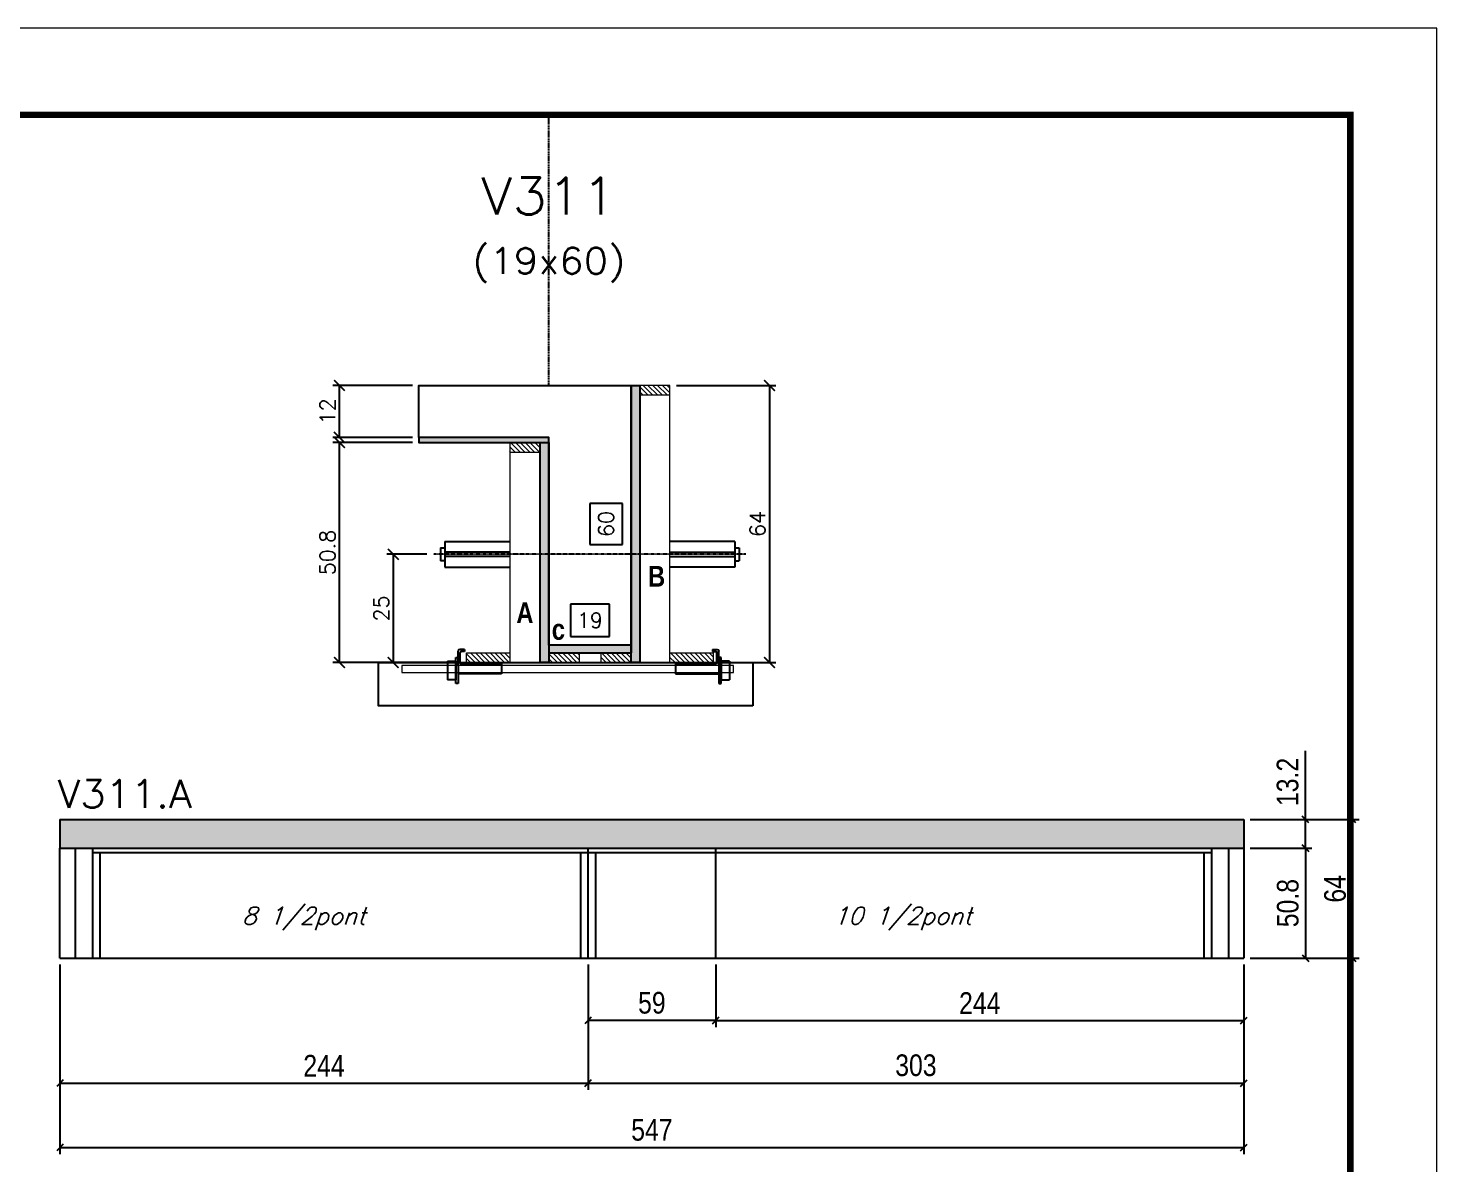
# Model space of a CAD drawing. Extents: x 137137 to 143418, y 10464 to 34486.
# Drawn here: x 137971 to 138622, y 24773 to 25297 of the extents above; entities that cross this region are included whole.
import ezdxf
from ezdxf.enums import TextEntityAlignment as Align

# ---------------------------------------------------------------- set-up
doc = ezdxf.new("R2010")
doc.units = 0
doc.linetypes.add('DASHED', pattern=[0.75, 0.5, -0.25])
doc.linetypes.add('HIDDEN', pattern=[0.375, 0.25, -0.125])
for name, color, linetype in [('barrote', 251, 'Continuous'), ('COTA', 241, 'Continuous'), ('Cota Seção (2x)', 4, 'Continuous'), ('detalhes', 4, 'Continuous'), ('Painéis', 200, 'Continuous'), ('presilha', 1, 'Continuous'), ('SARR_2.2x7', 40, 'Continuous'), ('SARR_3.5x7', 81, 'Continuous'), ('TENSOR', 3, 'Continuous'), ('texto', 7, 'Continuous'), ('Texto de Titulo', 7, 'Continuous'), ('Texto Qtd Sarr', 242, 'Continuous')]:
    doc.layers.add(name, color=color, linetype=linetype)
for name, color, linetype, lineweight in [('CONCRETO', 251, 'Continuous', 25), ('Folhas', 255, 'Continuous', 9), ('Hachura', 251, 'Continuous', 9), ('Madeira', 126, 'Continuous', 18), ('SARRAFO DE PRESSAO', 251, 'DASHED', 9), ('SCO-___-LAJ', 2, 'Continuous', 0), ('Texto Seção', 7, 'Continuous', 15)]:
    doc.layers.add(name, color=color, linetype=linetype, lineweight=lineweight)
doc.styles.add('COTA TECNICA', font='techl___.ttf', dxfattribs={"height": 10})
doc.styles.add('REGUA-120', font='ROMANS.shx', dxfattribs={"height": 15})
doc.styles.add('Romans', font='romans.shx')
doc.styles.add('TECNICA', font='techb___.ttf', dxfattribs={"height": 10})
doc.dimstyles.new('Cota Seção (2x)', dxfattribs={"dimtxt": 7, "dimasz": 5, "dimexe": 3, "dimexo": 3, "dimgap": 2, "dimtad": 3, "dimdec": 1, "dimlfac": 0.5, "dimzin": 12, "dimdsep": 46, "dimtxsty": 'Romans', "dimblk": 'ARCHTICK', "dimcen": 0, "dimclrd": 4, "dimclre": 4, "dimclrt": 1, "dimadec": 1, "dimazin": 3, "dimtfac": 1, "dimtdec": 1, "dimtmove": 0, "dimatfit": 3, "dimldrblk": 'OBLIQUE', "dimfxl": 1, "dimtolj": 1, "dimtzin": 12, "dimarcsym": 0})
doc.dimstyles.new('Cota Seção interna', dxfattribs={"dimtxt": 7, "dimasz": 6, "dimexe": 0.18, "dimexo": 2, "dimgap": -4, "dimtad": 3, "dimdec": 1, "dimlfac": 0.5, "dimzin": 12, "dimdsep": 46, "dimtxsty": 'Romans', "dimblk": 'ARCHTICK', "dimcen": 0.09, "dimse1": 1, "dimse2": 1, "dimsd1": 1, "dimsd2": 1, "dimclrd": 180, "dimclre": 5, "dimclrt": 1, "dimadec": 0, "dimazin": 3, "dimtfac": 1, "dimtdec": 1, "dimtofl": 0, "dimtmove": 0, "dimatfit": 3, "dimldrblk": 'ARCHTICK', "dimfxl": 1, "dimtolj": 1, "dimtzin": 0, "dimarcsym": 0})
doc.dimstyles.new('PAINEL', dxfattribs={"dimtxt": 10, "dimasz": 3, "dimexe": 3, "dimexo": 3, "dimgap": 3, "dimtad": 1, "dimdec": 1, "dimzin": 12, "dimdsep": 46, "dimtxsty": 'COTA TECNICA', "dimblk1": 'OBLIQUE', "dimblk2": 'OBLIQUE', "dimsah": 1, "dimcen": 0.9, "dimclrd": 4, "dimclre": 4, "dimclrt": 240, "dimadec": 1, "dimazin": 3, "dimtfac": 1, "dimtdec": 1, "dimtmove": 0, "dimatfit": 3, "dimfxl": 1, "dimtolj": 1, "dimtzin": 12, "dimarcsym": 0})

# ---------------------------------------------------------------- blocks, each defined once
blk = doc.blocks.new('9999999999')
at = {"layer": 'Folhas'}
blk.add_lwpolyline([(98138.98, 34190.21), (99623.98, 34190.21), (99623.98, 35240.21), (98138.98, 35240.21)], close=True, dxfattribs=at)
at = {"layer": 'Folhas', "color": 30, "const_width": 3}
blk.add_lwpolyline([(98213.98, 34230.21), (99583.98, 34230.21), (99583.98, 35200.21), (98213.98, 35200.21)], close=True, dxfattribs=at)
blk = doc.blocks.new('titulo1')
at = {"layer": 'Defpoints', "color": 252, "linetype": 'HIDDEN', "ltscale": 2}
blk.add_line((0, 0), (0, 125), dxfattribs=at)
at = {"layer": 'Defpoints', "style": 'Romans', "oblique": 15}
blk.add_attdef('FOLHA', text='', height=10, dxfattribs=at).set_placement((0, 15.58), align=Align.MIDDLE_CENTER)
at = {"layer": 'Texto Qtd Sarr', "color": 3, "style": 'Romans', "oblique": 15}
for tag, height, p in [('TITULO', 17, (0, 71.45)), ('SEÇÃO', 12, (0, 41.55))]:
    blk.add_attdef(tag, text='', height=height, dxfattribs=at).set_placement(p, align=Align.MIDDLE_CENTER)
blk = doc.blocks.new('_ArchTick')
at = {"color": 0, "linetype": 'ByBlock', "const_width": 0.15}
blk.add_lwpolyline([(-0.5, -0.5), (0.5, 0.5)], dxfattribs=at)
blk = doc.blocks.new('*D1304')
at = {"layer": 'COTA', "color": 4, "lineweight": -2, "transparency": 16777216}
for p, q in [((138148.96, 25105.78), (138112.24, 25105.78)), ((138115.24, 25004.18), (138115.24, 25105.78)), ((138166.56, 25004.18), (138112.24, 25004.18))]:
    blk.add_line(p, q, dxfattribs=at)
at = {"layer": 'Defpoints', "color": 0, "transparency": 16777216}
for p in [(138115.24, 25105.78), (138151.96, 25105.78), (138169.56, 25004.18)]:
    blk.add_point(p, dxfattribs=at)
at = {"layer": 'COTA', "color": 4, "lineweight": -2, "transparency": 16777216, "xscale": 5, "yscale": 5, "zscale": 5}
for p, rotation in [((138115.24, 25105.78), 90), ((138115.24, 25004.18), 270)]:
    blk.add_blockref('_ArchTick', p, dxfattribs=dict(at, rotation=rotation))
at = {"layer": 'COTA', "color": 1, "transparency": 16777216, "insert": (138109.74, 25054.98), "char_height": 7, "attachment_point": 5, "rotation": 90, "style": 'Romans'}
blk.add_mtext('\\A1;50.8', dxfattribs=at)
blk = doc.blocks.new('_Oblique')
at = {"color": 0, "linetype": 'ByBlock', "lineweight": -2}
blk.add_line((-0.5, -0.5), (0.5, 0.5), dxfattribs=at)
blk = doc.blocks.new('*D1305')
at = {"layer": 'COTA', "color": 4, "lineweight": -2, "transparency": 16777216}
for p, q in [((138148.96, 25132.18), (138112.24, 25132.18)), ((138115.24, 25108.18), (138115.24, 25132.18)), ((138148.96, 25108.18), (138112.24, 25108.18))]:
    blk.add_line(p, q, dxfattribs=at)
at = {"layer": 'Defpoints', "color": 0, "transparency": 16777216}
for p in [(138115.24, 25132.18), (138151.96, 25132.18), (138151.96, 25108.18)]:
    blk.add_point(p, dxfattribs=at)
at = {"layer": 'COTA', "color": 4, "lineweight": -2, "transparency": 16777216, "xscale": 5, "yscale": 5, "zscale": 5}
for p, rotation in [((138115.24, 25132.18), 90), ((138115.24, 25108.18), 270)]:
    blk.add_blockref('_ArchTick', p, dxfattribs=dict(at, rotation=rotation))
at = {"layer": 'COTA', "color": 1, "transparency": 16777216, "insert": (138109.74, 25120.18), "char_height": 7, "attachment_point": 5, "rotation": 90, "style": 'Romans'}
blk.add_mtext('\\A1;12', dxfattribs=at)
blk = doc.blocks.new('*D1306')
at = {"layer": 'Cota Seção (2x)', "color": 180, "lineweight": -2, "transparency": 16777216}
for p, q in [((138245.96, 25077.68), (138230.96, 25077.68)), ((138230.96, 25077.68), (138230.96, 25058.68)), ((138245.96, 25058.68), (138245.96, 25077.68)), ((138230.96, 25058.68), (138245.96, 25058.68))]:
    blk.add_line(p, q, dxfattribs=at)
at = {"layer": 'Defpoints', "color": 0, "transparency": 16777216}
for p in [(138211.96, 25132.18), (138249.96, 25132.18), (138211.96, 25012.18)]:
    blk.add_point(p, dxfattribs=at)
at = {"layer": 'Cota Seção (2x)', "color": 1, "transparency": 16777216, "insert": (138238.46, 25068.18), "char_height": 7, "attachment_point": 5, "rotation": 90, "style": 'Romans'}
blk.add_mtext('\\A1;60', dxfattribs=at)
blk = doc.blocks.new('PRESILHA METÁLICA 1')
at = {"layer": 'presilha'}
for p, q in [((7.5, 10.64), (7.5, 19.86)), ((12, 21), (8.64, 21)), ((12, 21), (12, 19.5)), ((0, 13), (6, 13)), ((0, 13), (0, 0)), ((6, 15.5), (7.5, 15.5)), ((6, -2.5), (6, 15.5)), ((6, 13), (6, 0)), ((7.5, 15.5), (7.5, -2.5)), ((9, 11.57), (9, 18.93)), ((12, 19.5), (9.57, 19.5)), ((37.5, 11), (9.57, 11)), ((37.5, 11), (37.5, 4.1)), ((6, 0), (0, 0)), ((37.5, 4.1), (7.5, 4.1)), ((7.5, -2.5), (6, -2.5))]:
    blk.add_line(p, q, dxfattribs=at)
for centre, radius, start, end in [((8.64, 19.86), 1.14, 90, 180), ((9.57, 18.93), 0.57, 90, 180), ((9.57, 11.57), 0.57, 180, 270)]:
    blk.add_arc(centre, radius, start, end, dxfattribs=at)
blk = doc.blocks.new('*D1307')
at = {"layer": 'Cota Seção (2x)', "color": 180, "lineweight": -2, "transparency": 16777216}
for p, q in [((138239.96, 25031.18), (138221.96, 25031.18)), ((138221.96, 25031.18), (138221.96, 25016.18)), ((138239.96, 25016.18), (138239.96, 25031.18)), ((138221.96, 25016.18), (138239.96, 25016.18))]:
    blk.add_line(p, q, dxfattribs=at)
at = {"layer": 'Defpoints', "color": 0, "transparency": 16777216}
for p in [(138211.96, 25012.18), (138211.96, 25004.18), (138249.96, 25004.18)]:
    blk.add_point(p, dxfattribs=at)
at = {"layer": 'Cota Seção (2x)', "color": 1, "transparency": 16777216, "insert": (138230.96, 25023.68), "char_height": 7, "attachment_point": 5, "style": 'Romans'}
blk.add_mtext('\\A1;19', dxfattribs=at)
blk = doc.blocks.new('*D1308')
at = {"layer": 'COTA', "color": 4, "lineweight": -2, "transparency": 16777216}
for p, q in [((138270.96, 25132.18), (138316.93, 25132.18)), ((138313.93, 25132.18), (138313.93, 25004.18)), ((138270.96, 25004.18), (138316.93, 25004.18))]:
    blk.add_line(p, q, dxfattribs=at)
at = {"layer": 'Defpoints', "color": 0, "transparency": 16777216}
for p in [(138267.96, 25132.18), (138267.96, 25004.18), (138313.93, 25004.18)]:
    blk.add_point(p, dxfattribs=at)
at = {"layer": 'COTA', "color": 4, "lineweight": -2, "transparency": 16777216, "xscale": 5, "yscale": 5, "zscale": 5}
for p, rotation in [((138313.93, 25132.18), 90), ((138313.93, 25004.18), 270)]:
    blk.add_blockref('_ArchTick', p, dxfattribs=dict(at, rotation=rotation))
at = {"layer": 'COTA', "color": 1, "transparency": 16777216, "insert": (138308.43, 25068.18), "char_height": 7, "attachment_point": 5, "rotation": 90, "style": 'Romans'}
blk.add_mtext('\\A1;64', dxfattribs=at)
blk = doc.blocks.new('*D1309')
at = {"layer": 'COTA', "color": 4, "lineweight": -2, "transparency": 16777216}
for p, q in [((138155.66, 25054.15), (138137.1, 25054.15)), ((138140.1, 25054.15), (138140.1, 25004.18)), ((138155.66, 25004.18), (138137.1, 25004.18))]:
    blk.add_line(p, q, dxfattribs=at)
at = {"layer": 'Defpoints', "color": 0, "transparency": 16777216}
for p in [(138158.66, 25054.15), (138140.1, 25004.18), (138158.66, 25004.18)]:
    blk.add_point(p, dxfattribs=at)
at = {"layer": 'COTA', "color": 4, "lineweight": -2, "transparency": 16777216, "xscale": 5, "yscale": 5, "zscale": 5}
for p, rotation in [((138140.1, 25054.15), 90), ((138140.1, 25004.18), 270)]:
    blk.add_blockref('_ArchTick', p, dxfattribs=dict(at, rotation=rotation))
at = {"layer": 'COTA', "color": 1, "transparency": 16777216, "insert": (138134.6, 25029.16), "char_height": 7, "attachment_point": 5, "rotation": 90, "style": 'Romans'}
blk.add_mtext('\\A1;25', dxfattribs=at)
blk = doc.blocks.new('*D1383')
at = {"layer": 'COTA', "color": 4, "linetype": 'ByBlock', "lineweight": -2, "transparency": 16777216}
for p, q in [((137986.1, 24864.65), (137986.1, 24806.87)), ((138230.1, 24864.65), (138230.1, 24806.87)), ((137986.1, 24809.87), (138230.1, 24809.87))]:
    blk.add_line(p, q, dxfattribs=at)
at = {"layer": 'Defpoints', "color": 0, "linetype": 'ByBlock', "transparency": 16777216}
for p in [(137986.1, 24867.65), (138230.1, 24867.65), (138230.1, 24809.87)]:
    blk.add_point(p, dxfattribs=at)
at = {"layer": 'COTA', "color": 4, "linetype": 'ByBlock', "lineweight": -2, "transparency": 16777216, "xscale": 3, "yscale": 3, "zscale": 3, "rotation": 180}
blk.add_blockref('_Oblique', (137986.1, 24809.87), dxfattribs=at)
at = {"layer": 'COTA', "color": 4, "linetype": 'ByBlock', "lineweight": -2, "transparency": 16777216, "xscale": 3, "yscale": 3, "zscale": 3}
blk.add_blockref('_Oblique', (138230.1, 24809.87), dxfattribs=at)
at = {"layer": 'COTA', "color": 240, "linetype": 'ByBlock', "transparency": 16777216, "insert": (138108.1, 24817.94), "char_height": 10, "attachment_point": 5, "style": 'COTA TECNICA'}
blk.add_mtext('\\A1;244', dxfattribs=at)
blk = doc.blocks.new('*D1384')
at = {"layer": 'COTA', "color": 4, "linetype": 'ByBlock', "lineweight": -2, "transparency": 16777216}
for p, q in [((138230.1, 24864.65), (138230.1, 24806.87)), ((138533.1, 24864.65), (138533.1, 24806.87)), ((138230.1, 24809.87), (138533.1, 24809.87))]:
    blk.add_line(p, q, dxfattribs=at)
at = {"layer": 'Defpoints', "color": 0, "linetype": 'ByBlock', "transparency": 16777216}
for p in [(138230.1, 24867.65), (138533.1, 24867.65), (138533.1, 24809.87)]:
    blk.add_point(p, dxfattribs=at)
at = {"layer": 'COTA', "color": 4, "linetype": 'ByBlock', "lineweight": -2, "transparency": 16777216, "xscale": 3, "yscale": 3, "zscale": 3, "rotation": 180}
blk.add_blockref('_Oblique', (138230.1, 24809.87), dxfattribs=at)
at = {"layer": 'COTA', "color": 4, "linetype": 'ByBlock', "lineweight": -2, "transparency": 16777216, "xscale": 3, "yscale": 3, "zscale": 3}
blk.add_blockref('_Oblique', (138533.1, 24809.87), dxfattribs=at)
at = {"layer": 'COTA', "color": 240, "linetype": 'ByBlock', "transparency": 16777216, "insert": (138381.6, 24818.09), "char_height": 10, "attachment_point": 5, "style": 'COTA TECNICA'}
blk.add_mtext('\\A1;303', dxfattribs=at)
blk = doc.blocks.new('*D1385')
at = {"layer": 'COTA', "color": 4, "linetype": 'ByBlock', "lineweight": -2, "transparency": 16777216}
for p, q in [((138230.1, 24864.65), (138230.1, 24835.81)), ((138289.1, 24864.65), (138289.1, 24835.81)), ((138289.1, 24838.81), (138230.1, 24838.81))]:
    blk.add_line(p, q, dxfattribs=at)
at = {"layer": 'Defpoints', "color": 0, "linetype": 'ByBlock', "transparency": 16777216}
for p in [(138230.1, 24867.65), (138289.1, 24867.65), (138230.1, 24838.81)]:
    blk.add_point(p, dxfattribs=at)
at = {"layer": 'COTA', "color": 4, "linetype": 'ByBlock', "lineweight": -2, "transparency": 16777216, "xscale": 3, "yscale": 3, "zscale": 3, "rotation": 180}
blk.add_blockref('_Oblique', (138230.1, 24838.81), dxfattribs=at)
at = {"layer": 'COTA', "color": 4, "linetype": 'ByBlock', "lineweight": -2, "transparency": 16777216, "xscale": 3, "yscale": 3, "zscale": 3}
blk.add_blockref('_Oblique', (138289.1, 24838.81), dxfattribs=at)
at = {"layer": 'COTA', "color": 240, "linetype": 'ByBlock', "transparency": 16777216, "insert": (138259.6, 24846.95), "char_height": 10, "attachment_point": 5, "style": 'COTA TECNICA'}
blk.add_mtext('\\A1;59', dxfattribs=at)
blk = doc.blocks.new('*D1386')
at = {"layer": 'COTA', "color": 4, "linetype": 'ByBlock', "lineweight": -2, "transparency": 16777216}
for p, q in [((138289.1, 24864.65), (138289.1, 24835.81)), ((138533.1, 24864.65), (138533.1, 24835.81)), ((138289.1, 24838.81), (138533.1, 24838.81))]:
    blk.add_line(p, q, dxfattribs=at)
at = {"layer": 'Defpoints', "color": 0, "linetype": 'ByBlock', "transparency": 16777216}
for p in [(138289.1, 24867.65), (138533.1, 24867.65), (138533.1, 24838.81)]:
    blk.add_point(p, dxfattribs=at)
at = {"layer": 'COTA', "color": 4, "linetype": 'ByBlock', "lineweight": -2, "transparency": 16777216, "xscale": 3, "yscale": 3, "zscale": 3, "rotation": 180}
blk.add_blockref('_Oblique', (138289.1, 24838.81), dxfattribs=at)
at = {"layer": 'COTA', "color": 4, "linetype": 'ByBlock', "lineweight": -2, "transparency": 16777216, "xscale": 3, "yscale": 3, "zscale": 3}
blk.add_blockref('_Oblique', (138533.1, 24838.81), dxfattribs=at)
at = {"layer": 'COTA', "color": 240, "linetype": 'ByBlock', "transparency": 16777216, "insert": (138411.1, 24846.89), "char_height": 10, "attachment_point": 5, "style": 'COTA TECNICA'}
blk.add_mtext('\\A1;244', dxfattribs=at)
blk = doc.blocks.new('*D1387')
at = {"layer": 'COTA', "color": 4, "linetype": 'ByBlock', "lineweight": -2, "transparency": 16777216}
for p, q in [((138536.1, 24918.45), (138564.59, 24918.45)), ((138561.59, 24918.45), (138561.59, 24867.65)), ((138536.1, 24867.65), (138564.59, 24867.65))]:
    blk.add_line(p, q, dxfattribs=at)
at = {"layer": 'Defpoints', "color": 0, "linetype": 'ByBlock', "transparency": 16777216}
for p in [(138533.1, 24918.45), (138533.1, 24867.65), (138561.59, 24867.65)]:
    blk.add_point(p, dxfattribs=at)
at = {"layer": 'COTA', "color": 4, "linetype": 'ByBlock', "lineweight": -2, "transparency": 16777216, "xscale": 3, "yscale": 3, "zscale": 3}
for p, rotation in [((138561.59, 24918.45), 90), ((138561.59, 24867.65), 270)]:
    blk.add_blockref('_Oblique', p, dxfattribs=dict(at, rotation=rotation))
at = {"layer": 'COTA', "color": 240, "linetype": 'ByBlock', "transparency": 16777216, "insert": (138553.46, 24893.05), "char_height": 10, "attachment_point": 5, "rotation": 90, "style": 'COTA TECNICA'}
blk.add_mtext('\\A1;50.8', dxfattribs=at)
blk = doc.blocks.new('*D1388')
at = {"layer": 'COTA', "color": 4, "linetype": 'ByBlock', "lineweight": -2, "transparency": 16777216}
for p, q in [((138561.59, 24931.65), (138561.59, 24963.38)), ((138536.1, 24931.65), (138564.59, 24931.65)), ((138561.59, 24918.45), (138561.59, 24931.65)), ((138536.1, 24918.45), (138564.59, 24918.45))]:
    blk.add_line(p, q, dxfattribs=at)
at = {"layer": 'Defpoints', "color": 0, "linetype": 'ByBlock', "transparency": 16777216}
for p in [(138533.1, 24931.65), (138561.59, 24931.65), (138533.1, 24918.45)]:
    blk.add_point(p, dxfattribs=at)
at = {"layer": 'COTA', "color": 4, "linetype": 'ByBlock', "lineweight": -2, "transparency": 16777216, "xscale": 3, "yscale": 3, "zscale": 3}
for p, rotation in [((138561.59, 24931.65), 90), ((138561.59, 24918.45), 270)]:
    blk.add_blockref('_Oblique', p, dxfattribs=dict(at, rotation=rotation))
at = {"layer": 'COTA', "color": 240, "linetype": 'ByBlock', "transparency": 16777216, "insert": (138553.37, 24949.02), "char_height": 10, "attachment_point": 5, "rotation": 90, "style": 'COTA TECNICA'}
blk.add_mtext('\\A1;13.2', dxfattribs=at)
blk = doc.blocks.new('*D1389')
at = {"layer": 'COTA', "color": 4, "linetype": 'ByBlock', "lineweight": -2, "transparency": 16777216}
for p, q in [((138536.1, 24931.65), (138586.4, 24931.65)), ((138583.4, 24867.65), (138583.4, 24931.65)), ((138536.1, 24867.65), (138586.4, 24867.65))]:
    blk.add_line(p, q, dxfattribs=at)
at = {"layer": 'Defpoints', "color": 0, "linetype": 'ByBlock', "transparency": 16777216}
for p in [(138533.1, 24931.65), (138583.4, 24931.65), (138533.1, 24867.65)]:
    blk.add_point(p, dxfattribs=at)
at = {"layer": 'COTA', "color": 4, "linetype": 'ByBlock', "lineweight": -2, "transparency": 16777216, "xscale": 3, "yscale": 3, "zscale": 3}
for p, rotation in [((138583.4, 24931.65), 90), ((138583.4, 24867.65), 270)]:
    blk.add_blockref('_Oblique', p, dxfattribs=dict(at, rotation=rotation))
at = {"layer": 'COTA', "color": 240, "linetype": 'ByBlock', "transparency": 16777216, "insert": (138575.3, 24899.65), "char_height": 10, "attachment_point": 5, "rotation": 90, "style": 'COTA TECNICA'}
blk.add_mtext('\\A1;64', dxfattribs=at)
blk = doc.blocks.new('*D1390')
at = {"layer": 'COTA', "color": 4, "linetype": 'ByBlock', "lineweight": -2, "transparency": 16777216}
for p, q in [((137986.1, 24864.65), (137986.1, 24777.15)), ((138533.1, 24864.65), (138533.1, 24777.15)), ((137986.1, 24780.15), (138533.1, 24780.15))]:
    blk.add_line(p, q, dxfattribs=at)
at = {"layer": 'Defpoints', "color": 0, "linetype": 'ByBlock', "transparency": 16777216}
for p in [(137986.1, 24867.65), (138533.1, 24867.65), (138533.1, 24780.15)]:
    blk.add_point(p, dxfattribs=at)
at = {"layer": 'COTA', "color": 4, "linetype": 'ByBlock', "lineweight": -2, "transparency": 16777216, "xscale": 3, "yscale": 3, "zscale": 3, "rotation": 180}
blk.add_blockref('_Oblique', (137986.1, 24780.15), dxfattribs=at)
at = {"layer": 'COTA', "color": 4, "linetype": 'ByBlock', "lineweight": -2, "transparency": 16777216, "xscale": 3, "yscale": 3, "zscale": 3}
blk.add_blockref('_Oblique', (138533.1, 24780.15), dxfattribs=at)
at = {"layer": 'COTA', "color": 240, "linetype": 'ByBlock', "transparency": 16777216, "insert": (138259.6, 24788.26), "char_height": 10, "attachment_point": 5, "style": 'COTA TECNICA'}
blk.add_mtext('\\A1;547', dxfattribs=at)

msp = doc.modelspace()

# ---------------------------------------------------------------- hatches: boundary and pattern name
at = {"layer": 'COTA', "ltscale": 25}
h = msp.add_hatch(dxfattribs=at)
h.set_pattern_fill('AR-CONC', color=256, scale=0.03)
h.set_pattern_definition([(50, (-1580.9014, -8040.0258), (5.46554007, -0.47817257), [0.5715, -6.2865]), (355, (-1580.9014, -8040.026), (-1.05730264, 5.73170536), [0.4572, -5.02921753]), (100.4514447, (-1580.446, -8040.0656), (4.40823741, 5.25353256), [0.48570026, -5.34270734]), (46.1842, (-1580.9014, -8038.502), (8.13237123, -1.26126984), [0.85725, -9.42975]), (96.6355576, (-1580.224, -8038.607), (7.122124, 7.42278374), [0.7285507, -8.01406824]), (351.184151, (-1580.901, -8038.502), (7.122124, 7.42278374), [0.685799, -7.54379196]), (21, (-1580.1394, -8038.8828), (4.54843174, -3.06795595), [0.5715, -6.2865]), (326, (-1580.1394, -8038.883), (1.85406085, 5.52563898), [0.4572, -5.0292]), (71.451445, (-1579.7604, -8039.1384), (6.40249258, 2.45768307), [0.48570026, -5.34269813]), (37.5, (-1580.9014, -8040.0258), (0.092658098, 2.536651166), [0, -4.96824, 0, -5.1054, 0, -5.04825]), (7.5, (-1580.9014, -8040.0258), (2.004589875, 3.005417245), [0, -2.91084, 0, -4.85394, 0, -1.92405]), (327.5, (-1582.6007, -8040.0258), (4.067717855, -0.17186232), [0, -1.905, 0, -5.9436, 0, -7.8867]), (317.5, (-1583.3627, -8040.0258), (4.44387544, 0.76279473), [0, -2.4765, 0, -3.94716, 0, -5.6007])])
h.paths.add_polyline_path([(138533.1, 24918.45), (138533.1, 24931.65), (137986.1, 24931.65), (137986.1, 24918.45)])
at = {"layer": 'Hachura'}
h = msp.add_hatch(color=256, dxfattribs=at)
h.dxf.hatch_style = 1
h.paths.add_polyline_path([(138249.96, 25132.18), (138253.96, 25132.18), (138253.96, 25004.18), (138249.96, 25004.18)])
h = msp.add_hatch(dxfattribs=at)
h.set_pattern_fill('ANSI31', color=256, scale=0.5, angle=270, style=0)
h.set_pattern_definition([(315, (161061.7795, 16824.5315), (1.12253202, 1.12253202), [])])
h.paths.add_polyline_path([(138267.96, 25127.78), (138267.96, 25132.18), (138253.96, 25132.18), (138253.96, 25127.78)])
h = msp.add_hatch(color=256, dxfattribs=at)
h.dxf.hatch_style = 1
h.paths.add_polyline_path([(138211.96, 25105.78), (138211.96, 25108.18), (138151.96, 25108.18), (138151.96, 25105.78)])
h = msp.add_hatch(dxfattribs=at)
h.set_pattern_fill('ANSI31', color=256, scale=0.5, angle=270, style=0)
h.set_pattern_definition([(315, (161121.7795, 16798.1315), (1.12253202, 1.12253202), [])])
h.paths.add_polyline_path([(138207.96, 25101.38), (138207.96, 25105.78), (138193.96, 25105.78), (138193.96, 25101.38)])
h = msp.add_hatch(color=256, dxfattribs=at)
h.dxf.hatch_style = 1
h.paths.add_polyline_path([(138207.96, 25105.78), (138211.96, 25105.78), (138211.96, 25004.18), (138207.96, 25004.18)])
h = msp.add_hatch(dxfattribs=at)
h.set_pattern_fill('ANSI31', color=256, scale=0.5, angle=270, style=0)
h.set_pattern_definition([(315, (161121.7795, 16774.5315), (1.12253202, 1.12253202), [])])
h.paths.add_polyline_path([(138173.96, 25004.18), (138173.96, 25008.58), (138193.96, 25008.58), (138193.96, 25004.18)])
h = msp.add_hatch(color=256, dxfattribs=at)
h.dxf.hatch_style = 1
h.paths.add_polyline_path([(138249.96, 25008.58), (138249.96, 25012.18), (138211.96, 25012.18), (138211.96, 25008.58)])
h = msp.add_hatch(dxfattribs=at)
h.set_pattern_fill('ANSI31', color=256, scale=0.5, angle=270, style=0)
h.set_pattern_definition([(315, (161130.5795, 16774.5315), (1.12253202, 1.12253202), [])])
h.paths.add_polyline_path([(138211.96, 25004.18), (138211.96, 25008.58), (138225.96, 25008.58), (138225.96, 25004.18)])
h = msp.add_hatch(dxfattribs=at)
h.set_pattern_fill('ANSI31', color=256, scale=0.5, angle=270, style=0)
h.set_pattern_definition([(315, (161130.5816, 16774.5315), (1.12253202, 1.12253202), [])])
h.paths.add_polyline_path([(138249.96, 25004.18), (138249.96, 25008.58), (138235.96, 25008.58), (138235.96, 25004.18)])
h = msp.add_hatch(dxfattribs=at)
h.set_pattern_fill('ANSI31', color=256, scale=0.5, angle=270, style=0)
h.set_pattern_definition([(315, (161027.7795, 16774.5315), (1.12253202, 1.12253202), [])])
h.paths.add_polyline_path([(138267.96, 25004.18), (138267.96, 25008.58), (138287.96, 25008.58), (138287.96, 25004.18)])

# ---------------------------------------------------------------- linework, layer by layer
at = {"ltscale": 3}
for p, q in [((138163.96, 25060.15), (138163.96, 25048.15)), ((138163.96, 25060.15), (138193.96, 25060.15)), ((138297.96, 25060.15), (138267.96, 25060.15)), ((138297.96, 25060.15), (138297.96, 25048.15)), ((138161.96, 25057.15), (138161.96, 25051.15)), ((138161.96, 25057.15), (138163.96, 25057.15)), ((138193.96, 25055.15), (138163.96, 25055.15)), ((138193.96, 25053.15), (138163.96, 25053.15)), ((138267.96, 25055.15), (138297.96, 25055.15)), ((138267.96, 25053.15), (138297.96, 25053.15)), ((138297.96, 25057.15), (138299.96, 25057.15)), ((138299.96, 25057.15), (138299.96, 25051.15)), ((138163.96, 25051.15), (138161.96, 25051.15)), ((138163.96, 25048.15), (138193.96, 25048.15)), ((138297.96, 25048.15), (138267.96, 25048.15)), ((138297.96, 25051.15), (138299.96, 25051.15))]:
    msp.add_line(p, q, dxfattribs=at)
at = {"layer": 'barrote'}
msp.add_lwpolyline([(138306.32, 24984.18), (138133.36, 24984.18), (138133.36, 25004.18), (138306.32, 25004.18)], close=True, dxfattribs=at)
at = {"layer": 'CONCRETO'}
msp.add_lwpolyline([(138211.96, 25108.18), (138151.96, 25108.18), (138151.96, 25132.18), (138211.96, 25132.18), (138211.96, 25132.18), (138249.96, 25132.18), (138249.96, 25008.58), (138249.96, 25008.58), (138249.96, 25012.18), (138211.96, 25012.18)], close=True, dxfattribs=at)
at = {"layer": 'COTA', "linetype": 'ByBlock'}
for p, q in [((137986.1, 24931.65), (138533.1, 24931.65)), ((137986.1, 24931.65), (137986.1, 24918.45)), ((138533.1, 24931.65), (138533.1, 24918.45))]:
    msp.add_line(p, q, dxfattribs=at)
at = {"layer": 'Madeira'}
for points in [[(138267.96, 25127.78), (138267.96, 25132.18), (138253.96, 25132.18), (138253.96, 25127.78)], [(138267.96, 25132.18), (138253.96, 25132.18), (138253.96, 25004.18), (138267.96, 25004.18)], [(138207.96, 25101.38), (138207.96, 25105.78), (138193.96, 25105.78), (138193.96, 25101.38)], [(138207.96, 25105.78), (138193.96, 25105.78), (138193.96, 25004.18), (138207.96, 25004.18)], [(138173.96, 25004.18), (138173.96, 25008.58), (138193.96, 25008.58), (138193.96, 25004.18)], [(138211.96, 25004.18), (138211.96, 25008.58), (138225.96, 25008.58), (138225.96, 25004.18)], [(138249.96, 25004.18), (138249.96, 25008.58), (138235.96, 25008.58), (138235.96, 25004.18)], [(138267.96, 25004.18), (138267.96, 25008.58), (138287.96, 25008.58), (138287.96, 25004.18)]]:
    msp.add_lwpolyline(points, close=True, dxfattribs=at)
at = {"layer": 'Painéis', "linetype": 'ByBlock'}
for p, q in [((137986.1, 24867.65), (137986.1, 24918.45)), ((137986.1, 24918.45), (138533.1, 24918.45)), ((138230.1, 24867.65), (138230.1, 24918.45)), ((138289.1, 24867.65), (138289.1, 24918.45)), ((138533.1, 24918.45), (138533.1, 24867.65)), ((137986.1, 24867.65), (138533.1, 24867.65))]:
    msp.add_line(p, q, dxfattribs=at)
at = {"layer": 'Painéis'}
for points in [[(138249.96, 25132.18), (138253.96, 25132.18), (138253.96, 25004.18), (138249.96, 25004.18)], [(138211.96, 25105.78), (138211.96, 25108.18), (138151.96, 25108.18), (138151.96, 25105.78)], [(138207.96, 25105.78), (138211.96, 25105.78), (138211.96, 25004.18), (138207.96, 25004.18)], [(138249.96, 25008.58), (138249.96, 25012.18), (138211.96, 25012.18), (138211.96, 25008.58)]]:
    msp.add_lwpolyline(points, close=True, dxfattribs=at)
at = {"layer": 'SARR_2.2x7', "linetype": 'Continuous'}
for p, q in [((137993.1, 24918.45), (137993.1, 24867.65)), ((138230.1, 24916.25), (138001.1, 24916.25)), ((138518.1, 24916.25), (138230.1, 24916.25)), ((138526.1, 24918.45), (138526.1, 24867.65))]:
    msp.add_line(p, q, dxfattribs=at)
at = {"layer": 'SARR_3.5x7'}
for p, q in [((138001.1, 24918.45), (138001.1, 24867.65)), ((138004.6, 24916.25), (138004.6, 24867.65)), ((138226.6, 24916.25), (138226.6, 24867.65)), ((138233.6, 24916.25), (138233.6, 24867.65)), ((138514.6, 24916.25), (138514.6, 24867.65)), ((138518.1, 24918.45), (138518.1, 24867.65))]:
    msp.add_line(p, q, dxfattribs=at)
at = {"layer": 'SCO-___-LAJ', "color": 1}
msp.add_lwpolyline([(138297.32, 25002.84), (138144.02, 25002.84), (138144.02, 24999.64), (138297.32, 24999.64)], close=True, dxfattribs=at)
at = {"layer": 'TENSOR', "linetype": 'HIDDEN', "ltscale": 0.5}
msp.add_line((138302.96, 25054.15), (138158.66, 25054.15), dxfattribs=at)

# ---------------------------------------------------------------- block references
at = {"layer": 'presilha', "yscale": 0.6666666666666666, "zscale": 0.6666666666666666}
for p, xscale in [((138165.09, 24996.21), 0.6666666666666666), ((138295.54, 24996.21), -0.6666666666666666)]:
    msp.add_blockref('PRESILHA METÁLICA 1', p, dxfattribs=dict(at, xscale=xscale))
at = {"layer": 'SARRAFO DE PRESSAO', "color": 6, "linetype": 'ByBlock'}
msp.add_blockref('9999999999', (38998.31, -9943.03), dxfattribs=at)
at = {"layer": 'Texto Seção'}
ref = msp.add_blockref('titulo1', (138211.96, 25132.18), dxfattribs=at)
ref.add_attrib('TITULO', 'V311', dxfattribs={"layer": 'Texto de Titulo', "color": 7, "height": 17, "style": 'Romans', "width": 1.1}).set_placement((138211.96, 25219.68), align=Align.MIDDLE_CENTER)
ref.add_attrib('SEÇÃO', '(19x60)', dxfattribs={"layer": 'Texto de Titulo', "color": 7, "height": 12, "style": 'Romans', "width": 1.1}).set_placement((138211.96, 25189.68), align=Align.MIDDLE_CENTER)

# ---------------------------------------------------------------- texts
at = {"layer": 'detalhes', "style": 'TECNICA'}
for s, p in [('B', (138257.79, 25039.21)), ('A', (138196.96, 25022.36)), ('c', (138213.34, 25014.67))]:
    msp.add_text(s, height=9.6, dxfattribs=at).set_placement(p)
at = {"layer": 'texto', "color": 2, "char_height": 8, "attachment_point": 5, "style": 'Romans'}
for s, insert in [('{\\Q19;\\C256;8 1/2pont}', (138098.72, 24885.86)), ('{\\Q19;\\C256;10 1/2pont}', (138375.39, 24885.86))]:
    msp.add_mtext(s, dxfattribs=dict(at, insert=insert))
at = {"layer": 'Texto Seção', "style": 'REGUA-120', "width": 1.05}
msp.add_text('V311.A', height=13, dxfattribs=at).set_placement((137984.95, 24937.01))

# ---------------------------------------------------------------- dimensions: what is measured, and where the dimension line sits
at = {"layer": 'COTA'}
for base, p1, p2, picture, middle in [((138115.24, 25132.18), (138151.96, 25108.18), (138151.96, 25132.18), '*D1305', (138109.74, 25120.18)), ((138313.93, 25004.18), (138267.96, 25132.18), (138267.96, 25004.18), '*D1308', (138308.43, 25068.18)), ((138115.24, 25105.78), (138169.56, 25004.18), (138151.96, 25105.78), '*D1304', (138109.74, 25054.98)), ((138140.1, 25004.18), (138158.66, 25054.15), (138158.66, 25004.18), '*D1309', (138134.6, 25029.16))]:
    dim = msp.add_linear_dim(base=base, p1=p1, p2=p2, angle=90, dimstyle='Cota Seção (2x)', dxfattribs=at)
    dim.commit()
    dim.dimension.update_dxf_attribs({"geometry": picture, "text_midpoint": middle})
at = {"layer": 'COTA', "linetype": 'ByBlock'}
dim = msp.add_linear_dim(base=(138561.59, 24931.65), p1=(138533.1, 24918.45), p2=(138533.1, 24931.65), angle=90, dimstyle='PAINEL', dxfattribs=at)
dim.commit()
dim.dimension.update_dxf_attribs({"geometry": '*D1388', "text_midpoint": (138561.59, 24949.02), "dimtype": 161})
for p1, p2, distance, picture, middle in [((138533.1, 24867.65), (138533.1, 24931.65), -50.3, '*D1389', (138575.3, 24899.65)), ((138533.1, 24918.45), (138533.1, 24867.65), 28.48, '*D1387', (138553.46, 24893.05)), ((137986.1, 24867.65), (138230.1, 24867.65), -57.78, '*D1383', (138108.1, 24817.94)), ((137986.1, 24867.65), (138533.1, 24867.65), -87.5, '*D1390', (138259.6, 24788.26)), ((138230.1, 24867.65), (138533.1, 24867.65), -57.78, '*D1384', (138381.6, 24818.09)), ((138289.1, 24867.65), (138230.1, 24867.65), 28.84, '*D1385', (138259.6, 24846.95)), ((138289.1, 24867.65), (138533.1, 24867.65), -28.84, '*D1386', (138411.1, 24846.89))]:
    dim = msp.add_aligned_dim(p1=p1, p2=p2, distance=distance, dimstyle='PAINEL', dxfattribs=at)
    dim.commit()
    dim.dimension.update_dxf_attribs({"geometry": picture, "text_midpoint": middle})
at = {"layer": 'Cota Seção (2x)'}
for base, p1, p2, angle, picture, middle in [((138249.96, 25132.18), (138211.96, 25012.18), (138211.96, 25132.18), 90, '*D1306', (138249.96, 25068.18)), ((138211.96, 25012.18), (138249.96, 25004.18), (138211.96, 25004.18), 180, '*D1307', (138230.96, 25012.18))]:
    dim = msp.add_linear_dim(base=base, p1=p1, p2=p2, angle=angle, dimstyle='Cota Seção interna', dxfattribs=at)
    dim.commit()
    dim.dimension.update_dxf_attribs({"geometry": picture, "text_midpoint": middle, "dimtype": 160})

doc.saveas('drawing.dxf')
